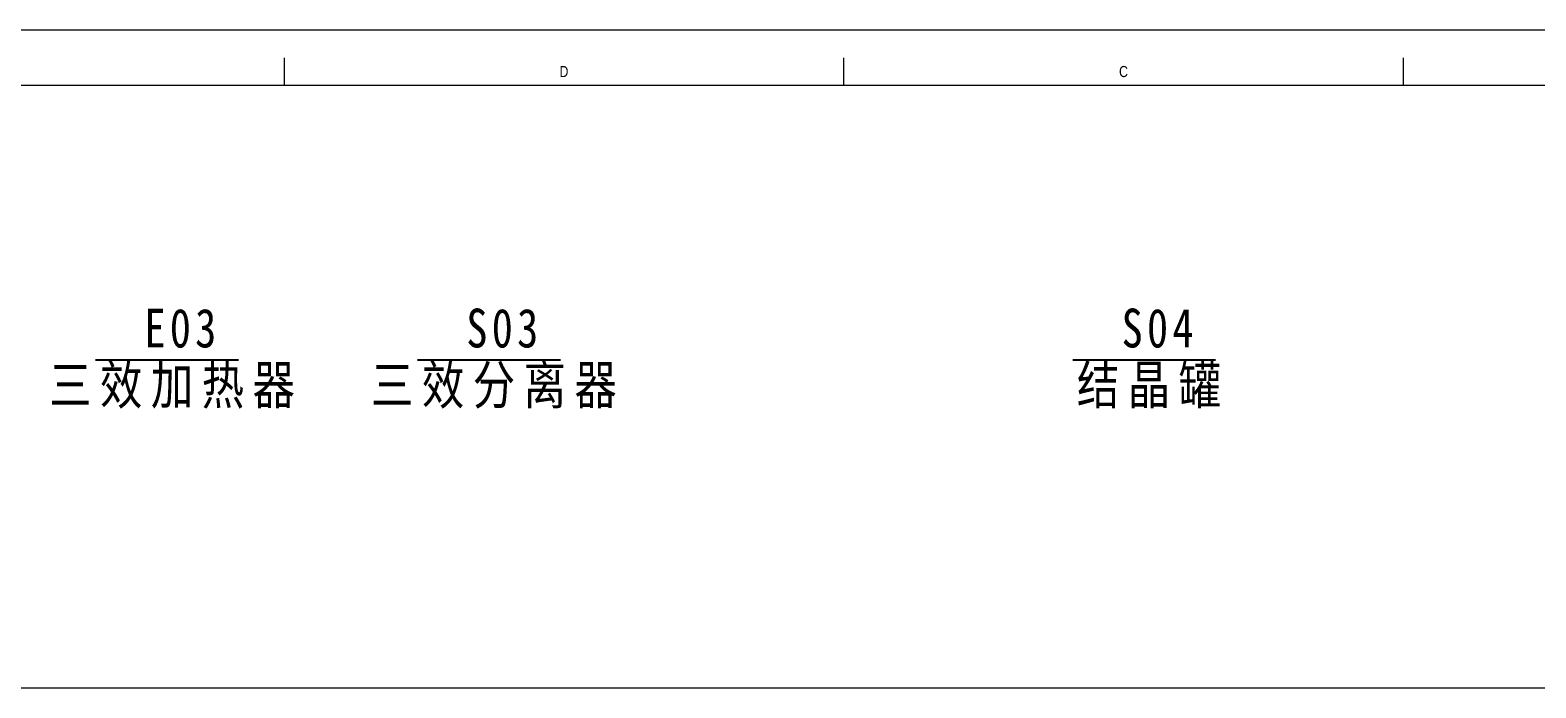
# Model space of a CAD drawing. Extents: x 1175813 to 1223918, y -298815 to -264839.
# Drawn here: x 1197675 to 1213184, y -271617 to -264839 of the extents above; entities that cross this region are included whole.
import ezdxf
from ezdxf.enums import TextEntityAlignment as Align

# ---------------------------------------------------------------- set-up
doc = ezdxf.new("R2010")
doc.units = 0
doc.layers.add('文本', color=7, linetype='Continuous', lineweight=18)
doc.layers.add('细实线', color=7, linetype='Continuous', lineweight=18)
doc.layers.add('标题', color=7, linetype='Continuous')
doc.styles.add('HGCAD', font='HGCAD.SHX', dxfattribs={"width": 0.75, "bigfont": 'HGCADHZ.SHX'})
doc.styles.add('工程字', font='gbenor.shx', dxfattribs={"bigfont": 'gbcbig.shx'})

# ---------------------------------------------------------------- blocks, each defined once
blk = doc.blocks.new('HGEQU#HGTFTK~A1H~HGCAD化工图框(带分区)')
at = {"color": 7, "linetype": 'Continuous', "lineweight": 0}
for p, q in [((10, 584), (-831, 584)), ((10, 584), (-831, 584)), ((-403, 574), (-403, 579)), ((-302.25, 574), (-302.25, 579)), ((-201.5, 574), (-201.5, 579))]:
    blk.add_line(p, q, dxfattribs=at)
at = {"color": 2, "linetype": 'Continuous', "lineweight": 0}
blk.add_line((0, 574), (-806, 574), dxfattribs=at)
at = {"color": 7, "linetype": 'Continuous', "lineweight": 0, "style": 'HGCAD'}
for s, width, p, p2 in [('D', 1.2, (-353.47, 575.53), (-351.87, 575.53)), ('C', 1.12, (-252.72, 575.53), (-251.12, 575.53))]:
    blk.add_text(s, height=2, dxfattribs=dict(at, width=width)).set_placement(p, p2, align=Align.FIT)

msp = doc.modelspace()

# ---------------------------------------------------------------- linework, layer by layer
at = {"layer": '标题', "color": 0}
for p, q in [((1198350, -268236), (1199820, -268236)), ((1201666, -268236), (1203136, -268236)), ((1208415, -268236), (1209885, -268236))]:
    msp.add_line(p, q, dxfattribs=at)
at = {"layer": '细实线', "color": 3, "ltscale": 40}
msp.add_line((1182222, -271617), (1213705, -271617), dxfattribs=at)

# ---------------------------------------------------------------- block references
at = {"layer": '文本', "ltscale": 40, "xscale": 57.19999999995343, "yscale": 57.20000000001164, "zscale": 57.2}
msp.add_blockref('HGEQU#HGTFTK~A1H~HGCAD化工图框(带分区)', (1223346, -298243), dxfattribs=at)

# ---------------------------------------------------------------- texts
at = {"layer": '标题', "color": 0, "char_height": 400, "attachment_point": 1, "style": '工程字'}
for s, insert, width in [('{\\fNSimSun|b0|i0|c134|p49;\\W0.8;\\T1.2;E03}', (1198852, -267709), 2402.63), ('{\\fNSimSun|b0|i0|c134|p49;\\W0.8;\\T1.2;S03}', (1202168, -267709), 2402.63), ('{\\fNSimSun|b0|i0|c134|p49;\\W0.8;\\T1.2;S04}', (1208917, -267709), 2402.63), ('{\\fNSimSun|b0|i0|c134|p49;\\W0.8;\\T1.2;三效加热器}', (1197871, -268294), 3374.64), ('{\\fNSimSun|b0|i0|c134|p49;\\W0.8;\\T1.2;三效分离器}', (1201186, -268294), 3374.64), ('{\\fNSimSun|b0|i0|c134|p49;\\W0.8;\\T1.2;结晶罐}', (1208456, -268294), 3374.64)]:
    msp.add_mtext(s, dxfattribs=dict(at, insert=insert, width=width))

doc.saveas('drawing.dxf')
